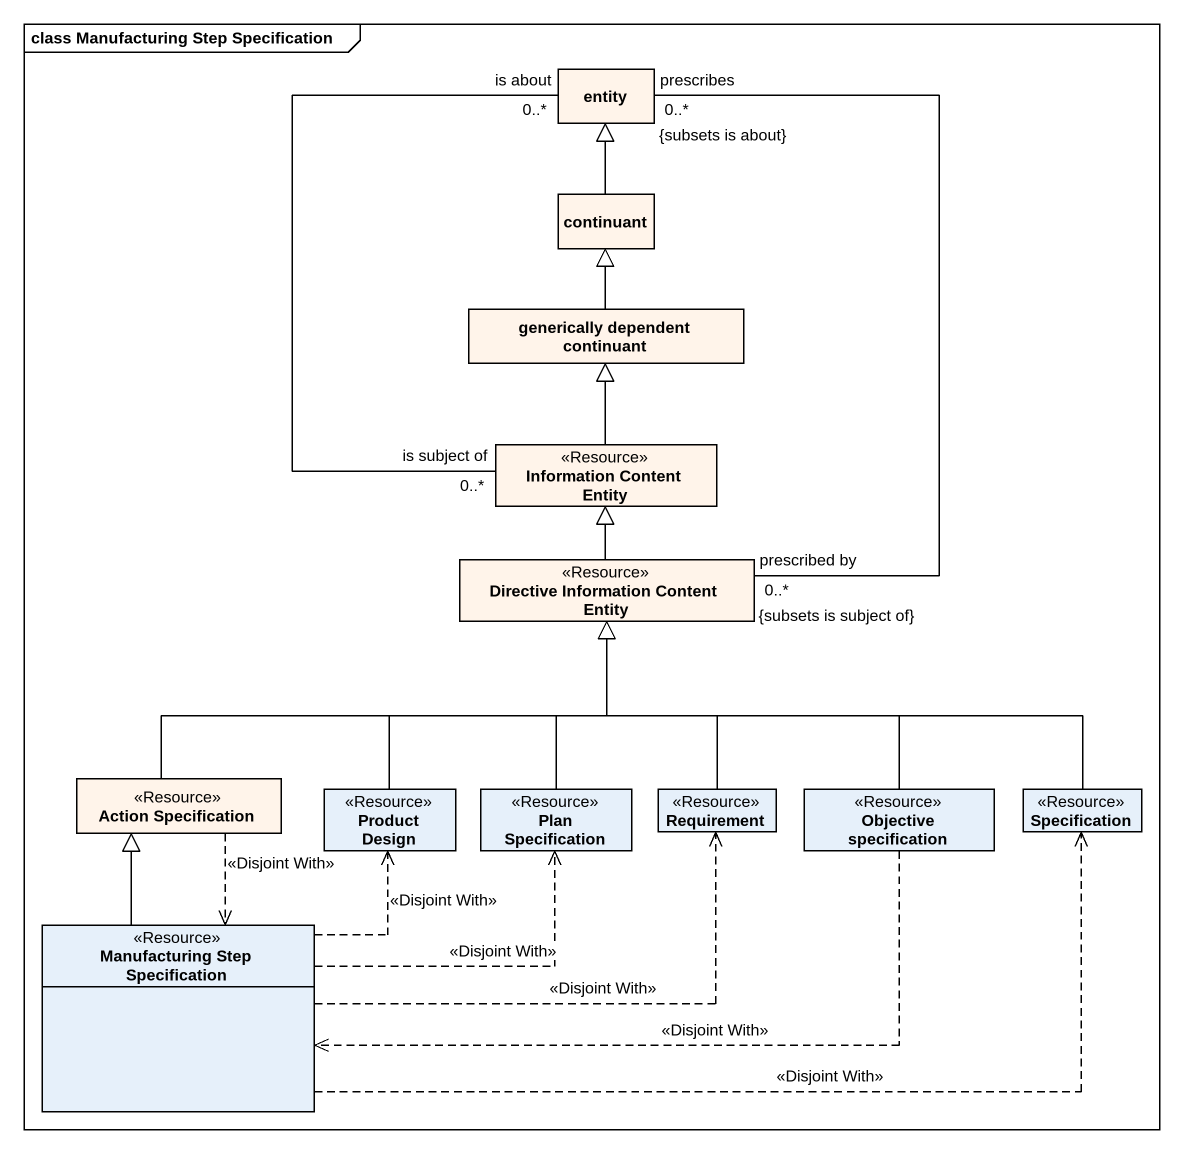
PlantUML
@startuml
mainframe class Manufacturing Step Specification
hide circle
hide empty members
class "entity" as entity_ #FFF4EA
class continuant #FFF4EA
class "generically dependent continuant" as generically_dependent #FFF4EA
class "Information Content Entity" as Information_Content_Entity <<Resource>> #FFF4EA
class "Directive Information Content Entity" as Directive_Information <<Resource>> #FFF4EA
class "Action Specification" as Action_Specification <<Resource>> #FFF4EA
class "Product Design" as Product_Design <<Resource>>
class "Plan Specification" as Plan_Specification <<Resource>>
class Requirement <<Resource>>
class "Objective specification" as Objective_specification <<Resource>>
class Specification <<Resource>>
class "Manufacturing Step Specification" as Manufacturing_Step <<Resource>>
entity_ "is about\n0..*" -- "is subject of\n0..*" Information_Content_Entity
entity_ "prescribes\n0..*\n{subsets is about}" -- "prescribed by\n0..*\n{subsets is subject of}" Directive_Information
continuant -up-|> entity_
generically_dependent -up-|> continuant
Information_Content_Entity -up-|> generically_dependent
Directive_Information -up-|> Information_Content_Entity
Action_Specification -right-|> Directive_Information
Action_Specification ..> Manufacturing_Step : <<Disjoint With>>
Product_Design -up-|> Directive_Information
Plan_Specification -up-|> Directive_Information
Requirement -up-|> Directive_Information
Objective_specification -up-|> Directive_Information
Objective_specification .left.> Manufacturing_Step : <<Disjoint With>>
Specification -left-|> Directive_Information
Manufacturing_Step -up-|> Action_Specification
Manufacturing_Step .up.> Product_Design : <<Disjoint With>>
Manufacturing_Step .right.> Plan_Specification : <<Disjoint With>>
Manufacturing_Step .right.> Requirement : <<Disjoint With>>
Manufacturing_Step .right.> Specification : <<Disjoint With>>
@enduml
